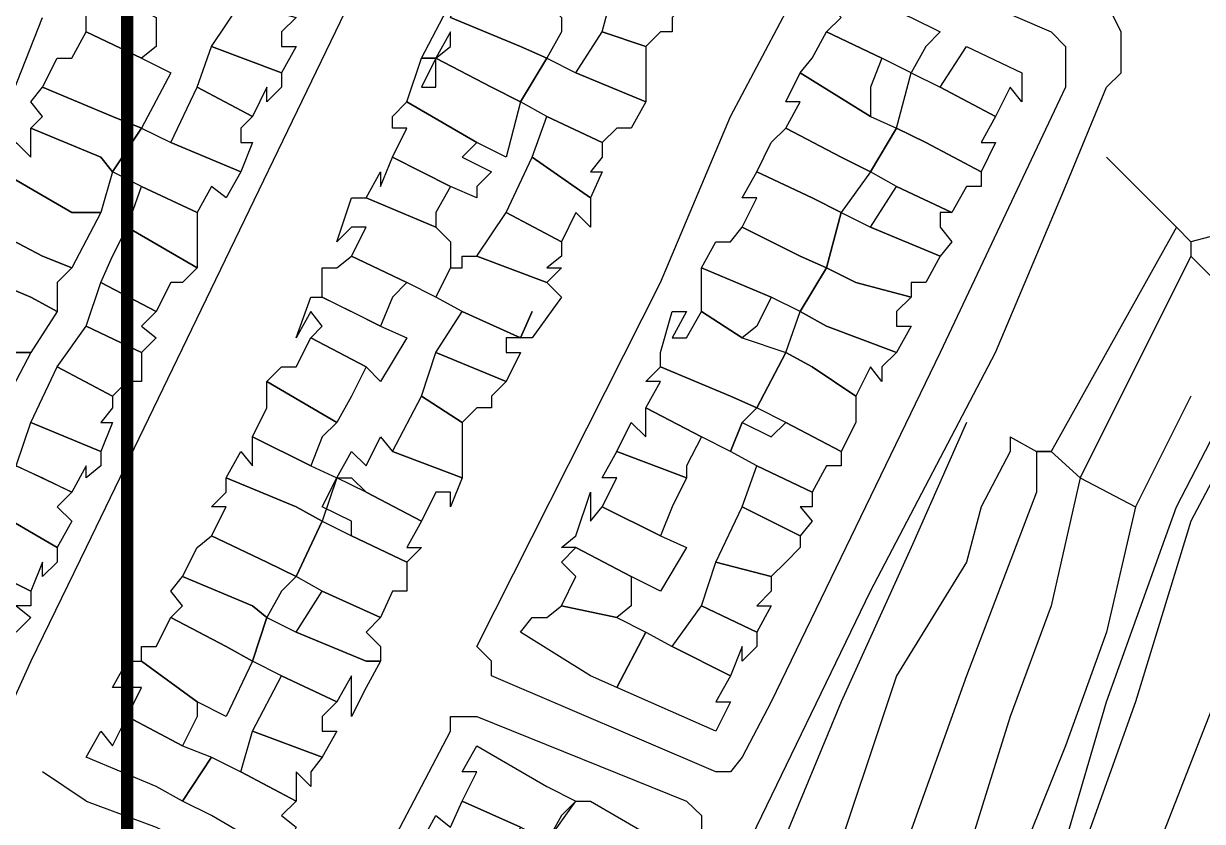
# Model space of a CAD drawing. Header units: millimetres. Extents: x -3588 to 75209, y -3737 to 38254.
# Drawn here: x 18614.7 to 18728.9, y 33146.6 to 33223.9 of the extents above; entities that cross this region are included whole.
import ezdxf

# ---------------------------------------------------------------- set-up
doc = ezdxf.new("R2010")
doc.units = ezdxf.units.MM
doc.layers.add('P', color=253, linetype='Continuous')

msp = doc.modelspace()

# ---------------------------------------------------------------- linework, layer by layer
at = {"layer": 'P', "const_width": 1.2}
msp.add_lwpolyline([(18624.733, 27097.434), (18624.733, 36423.662)], dxfattribs=at)
at = {"layer": 'P'}
for points in [[(18768.414, 33248.765), (18758.812, 33223.079), (18753.451, 33213.765), (18750.906, 33206.995), (18749.498, 33202.754), (18746.681, 33200.21), (18741.32, 33193.44), (18737.367, 33189.199), (18734.534, 33186.671), (18730.581, 33181.021), (18727.765, 33175.66), (18722.403, 33158.152), (18717.042, 33143.189), (18708.848, 33122.864), (18706.032, 33116.094), (18704.607, 33112.141), (18693.885, 33101.131), (18688.524, 33095.77)], [(18656.068, 33246.221), (18620.78, 33173.116), (18615.419, 33162.105), (18611.178, 33152.791), (18609.769, 33149.974), (18608.633, 33148.55), (18607.225, 33148.55), (18605.816, 33148.55), (18602.984, 33149.974), (18595.094, 33152.791), (18590.853, 33155.335), (18585.492, 33158.152), (18588.308, 33163.513), (18590.853, 33170.299), (18595.094, 33178.477), (18601.863, 33192.032), (18604.408, 33197.393), (18609.769, 33206.995), (18611.178, 33210.948), (18616.539, 33224.487)], [(18771.231, 33238.043), (18763.053, 33214.885), (18757.692, 33205.571), (18750.906, 33194.561), (18744.136, 33186.671), (18738.487, 33179.885), (18735.943, 33174.236), (18730.581, 33159.56), (18720.995, 33135.011), (18717.042, 33122.864), (18710.257, 33106.492), (18706.032, 33095.77), (18702.079, 33087.576), (18693.885, 33078.262), (18684.283, 33067.251), (18680.346, 33059.073), (18674.968, 33046.926), (18673.56, 33042.973)], [(18683.162, 33214.885), (18691.068, 33229.849), (18692.476, 33231.273), (18693.885, 33231.273), (18695.293, 33231.273), (18714.209, 33223.079), (18715.618, 33221.671), (18715.618, 33220.535), (18715.618, 33217.718), (18703.487, 33192.032), (18687.115, 33158.152), (18684.283, 33152.791), (18683.162, 33151.383), (18681.754, 33151.383), (18660.021, 33160.697), (18660.021, 33162.105), (18658.597, 33163.513), (18676.393, 33198.802), (18683.162, 33214.885)], [(18666.79, 33223.079), (18665.382, 33220.535), (18662.838, 33221.671), (18656.068, 33224.487), (18657.188, 33227.32), (18658.597, 33227.32), (18660.021, 33228.44), (18665.382, 33225.896), (18666.79, 33224.487), (18666.79, 33223.079)], [(18677.513, 33224.487), (18677.513, 33223.079), (18676.393, 33223.079), (18674.968, 33221.671), (18670.743, 33223.079), (18672.152, 33228.44), (18678.921, 33225.896), (18677.513, 33224.487)], [(18627.549, 33221.671), (18626.141, 33220.535), (18620.78, 33223.079), (18620.78, 33224.487), (18620.78, 33225.896), (18622.188, 33227.32), (18627.549, 33224.487), (18627.549, 33221.671)], [(18620.78, 33055.12), (18623.308, 33053.712), (18626.141, 33053.712), (18636.864, 33061.89), (18656.068, 33074.037), (18670.743, 33083.623), (18681.754, 33092.937), (18695.293, 33105.372), (18700.67, 33112.141), (18703.487, 33116.094), (18708.848, 33128.225), (18715.618, 33144.597), (18719.571, 33158.152), (18724.932, 33173.116), (18726.356, 33177.068), (18730.581, 33185.246), (18734.534, 33190.624), (18739.895, 33197.393), (18746.681, 33202.754), (18750.906, 33210.948), (18757.692, 33227.32)], [(18702.079, 33221.671), (18700.67, 33219.126), (18697.838, 33220.535), (18692.476, 33223.079), (18693.885, 33224.487), (18692.476, 33225.896), (18693.885, 33227.32), (18700.67, 33224.487), (18703.487, 33223.079), (18702.079, 33221.671)], [(18639.696, 33223.079), (18639.696, 33221.671), (18641.105, 33221.671), (18639.696, 33219.126), (18632.911, 33221.671), (18635.743, 33225.896), (18641.105, 33224.487), (18639.696, 33223.079)], [(18656.068, 33224.487), (18662.838, 33221.671), (18665.382, 33220.535), (18662.838, 33216.31), (18660.021, 33217.718), (18654.644, 33220.535), (18656.068, 33221.671), (18656.068, 33223.079), (18654.644, 33220.535), (18653.235, 33220.535), (18656.068, 33225.896), (18656.068, 33224.487)], [(18658.597, 33086.167), (18668.199, 33106.492), (18680.346, 33132.466), (18684.283, 33143.189), (18696.717, 33168.875), (18708.848, 33192.032), (18715.618, 33208.116), (18719.571, 33217.718), (18720.995, 33219.126), (18720.995, 33223.079), (18719.571, 33225.896)], [(18741.32, 33224.487), (18742.728, 33220.535), (18739.895, 33212.357), (18737.367, 33208.116), (18735.943, 33205.571), (18733.126, 33204.163), (18727.765, 33202.754)], [(18626.141, 33220.535), (18628.958, 33219.126), (18626.141, 33213.765), (18623.308, 33214.885), (18616.539, 33217.718), (18617.947, 33220.535), (18619.371, 33220.535), (18620.78, 33223.079), (18626.141, 33220.535)], [(18674.968, 33220.535), (18674.968, 33219.126), (18674.968, 33216.31), (18668.199, 33219.126), (18670.743, 33223.079), (18674.968, 33221.671), (18674.968, 33220.535)], [(18696.717, 33217.718), (18696.717, 33214.885), (18689.932, 33219.126), (18691.068, 33220.535), (18692.476, 33223.079), (18697.838, 33220.535), (18696.717, 33217.718)], [(18639.696, 33217.718), (18638.272, 33216.31), (18638.272, 33217.718), (18636.864, 33214.885), (18631.502, 33217.718), (18632.911, 33221.671), (18639.696, 33219.126), (18639.696, 33217.718)], [(18710.257, 33217.718), (18708.848, 33214.885), (18703.487, 33217.718), (18706.032, 33221.671), (18711.393, 33219.126), (18711.393, 33216.31), (18710.257, 33217.718)], [(18653.235, 33217.718), (18654.644, 33217.718), (18654.644, 33220.535), (18660.021, 33217.718), (18662.838, 33216.31), (18661.429, 33210.948), (18658.597, 33212.357), (18651.827, 33216.31), (18653.235, 33220.535), (18654.644, 33220.535), (18653.235, 33217.718)], [(18668.199, 33219.126), (18674.968, 33216.31), (18673.56, 33213.765), (18672.152, 33213.765), (18670.743, 33212.357), (18665.382, 33214.885), (18662.838, 33216.31), (18665.382, 33220.535), (18668.199, 33219.126)], [(18696.717, 33214.885), (18699.246, 33213.765), (18696.717, 33209.524), (18693.885, 33210.948), (18688.524, 33213.765), (18689.932, 33216.31), (18688.524, 33216.31), (18689.932, 33219.126), (18696.717, 33214.885)], [(18703.487, 33217.718), (18708.848, 33214.885), (18707.44, 33212.357), (18708.848, 33212.357), (18707.44, 33209.524), (18702.079, 33212.357), (18699.246, 33213.765), (18700.67, 33219.126), (18703.487, 33217.718)], [(18623.308, 33214.885), (18626.141, 33213.765), (18623.308, 33209.524), (18622.188, 33210.948), (18615.419, 33213.765), (18616.539, 33214.885), (18615.419, 33216.31), (18616.539, 33217.718), (18623.308, 33214.885)], [(18635.743, 33213.765), (18635.743, 33212.357), (18636.864, 33212.357), (18635.743, 33209.524), (18628.958, 33212.357), (18631.502, 33217.718), (18636.864, 33214.885), (18635.743, 33213.765)], [(18658.597, 33208.116), (18658.597, 33206.995), (18656.068, 33208.116), (18650.419, 33210.948), (18651.827, 33213.765), (18650.419, 33213.765), (18650.419, 33214.885), (18651.827, 33216.31), (18658.597, 33212.357), (18657.188, 33210.948), (18660.021, 33209.524), (18658.597, 33208.116)], [(18670.743, 33210.948), (18669.607, 33209.524), (18670.743, 33209.524), (18669.607, 33206.995), (18663.958, 33210.948), (18665.382, 33214.885), (18670.743, 33212.357), (18670.743, 33210.948)], [(18622.188, 33210.948), (18623.308, 33209.524), (18622.188, 33205.571), (18619.371, 33205.571), (18612.586, 33209.524), (18613.994, 33212.357), (18615.419, 33210.948), (18615.419, 33213.765), (18622.188, 33210.948)], [(18628.958, 33212.357), (18635.743, 33209.524), (18634.319, 33206.995), (18632.911, 33208.116), (18631.502, 33205.571), (18626.141, 33208.116), (18623.308, 33209.524), (18626.141, 33213.765), (18628.958, 33212.357)], [(18693.885, 33210.948), (18696.717, 33209.524), (18693.885, 33205.571), (18691.068, 33206.995), (18685.707, 33209.524), (18687.115, 33212.357), (18688.524, 33213.765), (18693.885, 33210.948)], [(18702.079, 33212.357), (18707.44, 33209.524), (18707.44, 33208.116), (18706.032, 33208.116), (18704.607, 33205.571), (18699.246, 33208.116), (18696.717, 33209.524), (18699.246, 33213.765), (18702.079, 33212.357)], [(18654.644, 33205.571), (18654.644, 33204.163), (18647.874, 33206.995), (18649.282, 33209.524), (18649.282, 33208.116), (18650.419, 33210.948), (18656.068, 33208.116), (18654.644, 33205.571)], [(18669.607, 33205.571), (18669.607, 33204.163), (18668.199, 33205.571), (18666.79, 33202.754), (18661.429, 33205.571), (18663.958, 33210.948), (18669.607, 33206.995), (18669.607, 33205.571)], [(18719.571, 33210.948), (18726.356, 33204.163)], [(18619.371, 33205.571), (18622.188, 33205.571), (18619.371, 33200.21), (18616.539, 33201.346), (18611.178, 33204.163), (18612.586, 33206.995), (18611.178, 33206.995), (18612.586, 33209.524), (18619.371, 33205.571)], [(18689.932, 33201.346), (18684.283, 33204.163), (18685.707, 33206.995), (18684.283, 33206.995), (18685.707, 33209.524), (18691.068, 33206.995), (18693.885, 33205.571), (18692.476, 33200.21), (18689.932, 33201.346)], [(18631.502, 33204.163), (18631.502, 33202.754), (18631.502, 33200.21), (18624.733, 33204.163), (18626.141, 33208.116), (18631.502, 33205.571), (18631.502, 33204.163)], [(18703.487, 33205.571), (18703.487, 33204.163), (18704.607, 33202.754), (18703.487, 33201.346), (18696.717, 33204.163), (18699.246, 33208.116), (18704.607, 33205.571), (18703.487, 33205.571)], [(18647.874, 33206.995), (18654.644, 33204.163), (18656.068, 33202.754), (18656.068, 33200.21), (18654.644, 33197.393), (18651.827, 33198.802), (18646.466, 33201.346), (18647.874, 33204.163), (18646.466, 33204.163), (18645.057, 33202.754), (18646.466, 33206.995), (18647.874, 33206.995)], [(18666.79, 33201.346), (18665.382, 33200.21), (18666.79, 33200.21), (18665.382, 33198.802), (18658.597, 33201.346), (18661.429, 33205.571), (18666.79, 33202.754), (18666.79, 33201.346)], [(18696.717, 33204.163), (18703.487, 33201.346), (18702.079, 33198.802), (18700.67, 33198.802), (18700.67, 33197.393), (18695.293, 33198.802), (18692.476, 33200.21), (18693.885, 33205.571), (18696.717, 33204.163)], [(18617.947, 33198.802), (18617.947, 33195.985), (18615.419, 33197.393), (18608.633, 33200.21), (18609.769, 33202.754), (18609.769, 33201.346), (18611.178, 33204.163), (18616.539, 33201.346), (18619.371, 33200.21), (18617.947, 33198.802)], [(18623.308, 33201.346), (18624.733, 33204.163), (18631.502, 33200.21), (18630.094, 33198.802), (18628.958, 33198.802), (18627.549, 33195.985), (18622.188, 33198.802), (18623.308, 33201.346)], [(18689.932, 33201.346), (18692.476, 33200.21), (18689.932, 33195.985), (18687.115, 33197.393), (18680.346, 33200.21), (18681.754, 33202.754), (18683.162, 33202.754), (18684.283, 33204.163), (18689.932, 33201.346)], [(18726.356, 33204.163), (18714.209, 33182.43)], [(18726.356, 33204.163), (18727.765, 33202.754)], [(18727.765, 33202.754), (18727.765, 33201.346)], [(18650.419, 33197.393), (18649.282, 33194.561), (18643.633, 33197.393), (18643.633, 33200.21), (18645.057, 33200.21), (18646.466, 33201.346), (18651.827, 33198.802), (18650.419, 33197.393)], [(18658.597, 33201.346), (18665.382, 33198.802), (18666.79, 33197.393), (18663.958, 33193.44), (18662.838, 33193.44), (18663.958, 33195.985), (18662.838, 33193.44), (18657.188, 33195.985), (18654.644, 33197.393), (18656.068, 33200.21), (18657.188, 33200.21), (18657.188, 33201.346), (18658.597, 33201.346)], [(18727.765, 33201.346), (18717.042, 33179.885)], [(18727.765, 33201.346), (18734.534, 33194.561)], [(18615.419, 33197.393), (18617.947, 33195.985), (18615.419, 33192.032), (18612.586, 33192.032), (18607.225, 33194.561), (18608.633, 33197.393), (18607.225, 33197.393), (18608.633, 33200.21), (18615.419, 33197.393)], [(18685.707, 33194.561), (18684.283, 33193.44), (18680.346, 33195.985), (18680.346, 33197.393), (18680.346, 33198.802), (18680.346, 33200.21), (18687.115, 33197.393), (18685.707, 33194.561)], [(18699.246, 33195.985), (18699.246, 33194.561), (18700.67, 33194.561), (18699.246, 33192.032), (18692.476, 33194.561), (18689.932, 33195.985), (18692.476, 33200.21), (18695.293, 33198.802), (18700.67, 33197.393), (18699.246, 33195.985)], [(18627.549, 33195.985), (18626.141, 33194.561), (18627.549, 33193.44), (18626.141, 33192.032), (18620.78, 33194.561), (18622.188, 33198.802), (18627.549, 33195.985)], [(18646.466, 33195.985), (18649.282, 33194.561), (18651.827, 33193.44), (18649.282, 33189.199), (18647.874, 33190.624), (18642.513, 33193.44), (18643.633, 33194.561), (18642.513, 33195.985), (18641.105, 33193.44), (18642.513, 33197.393), (18643.633, 33197.393), (18646.466, 33195.985)], [(18661.429, 33193.44), (18661.429, 33192.032), (18662.838, 33192.032), (18661.429, 33189.199), (18654.644, 33192.032), (18657.188, 33195.985), (18662.838, 33193.44), (18661.429, 33193.44)], [(18677.513, 33193.44), (18678.921, 33193.44), (18680.346, 33195.985), (18684.283, 33193.44), (18688.524, 33192.032), (18685.707, 33186.671), (18683.162, 33187.791), (18676.393, 33190.624), (18676.393, 33192.032), (18677.513, 33195.985), (18678.921, 33195.985), (18677.513, 33193.44)], [(18697.838, 33190.624), (18697.838, 33189.199), (18696.717, 33190.624), (18695.293, 33187.791), (18691.068, 33190.624), (18688.524, 33192.032), (18689.932, 33195.985), (18692.476, 33194.561), (18699.246, 33192.032), (18697.838, 33190.624)], [(18613.994, 33192.032), (18615.419, 33192.032), (18612.586, 33186.671), (18611.178, 33187.791), (18604.408, 33190.624), (18605.816, 33193.44), (18607.225, 33194.561), (18612.586, 33192.032), (18613.994, 33192.032)], [(18626.141, 33190.624), (18626.141, 33189.199), (18624.733, 33189.199), (18623.308, 33187.791), (18617.947, 33190.624), (18620.78, 33194.561), (18626.141, 33192.032), (18626.141, 33190.624)], [(18646.466, 33187.791), (18645.057, 33185.246), (18638.272, 33189.199), (18639.696, 33190.624), (18641.105, 33190.624), (18642.513, 33193.44), (18647.874, 33190.624), (18646.466, 33187.791)], [(18660.021, 33187.791), (18660.021, 33186.671), (18658.597, 33186.671), (18657.188, 33185.246), (18653.235, 33187.791), (18654.644, 33192.032), (18661.429, 33189.199), (18660.021, 33187.791)], [(18688.524, 33185.246), (18685.707, 33186.671), (18688.524, 33192.032), (18691.068, 33190.624), (18695.293, 33187.791), (18695.293, 33185.246), (18693.885, 33182.43), (18688.524, 33185.246)], [(18623.308, 33186.671), (18622.188, 33185.246), (18623.308, 33185.246), (18622.188, 33182.43), (18615.419, 33185.246), (18617.947, 33190.624), (18623.308, 33187.791), (18623.308, 33186.671)], [(18684.283, 33185.246), (18683.162, 33182.43), (18680.346, 33183.838), (18674.968, 33186.671), (18676.393, 33189.199), (18674.968, 33189.199), (18676.393, 33190.624), (18683.162, 33187.791), (18685.707, 33186.671), (18684.283, 33185.246)], [(18643.633, 33183.838), (18642.513, 33181.021), (18636.864, 33183.838), (18638.272, 33186.671), (18638.272, 33189.199), (18645.057, 33185.246), (18643.633, 33183.838)], [(18657.188, 33183.838), (18657.188, 33182.43), (18657.188, 33179.885), (18650.419, 33182.43), (18653.235, 33187.791), (18657.188, 33185.246), (18657.188, 33183.838)], [(18727.765, 33187.791), (18722.403, 33177.068)], [(18678.921, 33181.021), (18678.921, 33179.885), (18672.152, 33182.43), (18673.56, 33185.246), (18674.968, 33183.838), (18674.968, 33186.671), (18680.346, 33183.838), (18678.921, 33181.021)], [(18622.188, 33181.021), (18620.78, 33179.885), (18620.78, 33181.021), (18619.371, 33178.477), (18613.994, 33181.021), (18615.419, 33185.246), (18622.188, 33182.43), (18622.188, 33181.021)], [(18693.885, 33181.021), (18692.476, 33181.021), (18691.068, 33178.477), (18685.707, 33181.021), (18683.162, 33182.43), (18684.283, 33185.246), (18687.115, 33183.838), (18688.524, 33185.246), (18693.885, 33182.43), (18693.885, 33181.021)], [(18706.032, 33185.246), (18700.67, 33173.116), (18693.885, 33158.152), (18687.115, 33141.78)], [(18642.513, 33181.021), (18645.057, 33179.885), (18643.633, 33175.66), (18641.105, 33177.068), (18634.319, 33179.885), (18635.743, 33182.43), (18636.864, 33181.021), (18636.864, 33183.838), (18642.513, 33181.021)], [(18650.419, 33182.43), (18657.188, 33179.885), (18656.068, 33177.068), (18656.068, 33178.477), (18654.644, 33178.477), (18653.235, 33175.66), (18647.874, 33178.477), (18645.057, 33179.885), (18646.466, 33182.43), (18647.874, 33181.021), (18649.282, 33183.838), (18650.419, 33182.43)], [(18710.257, 33183.838), (18710.257, 33182.43), (18707.44, 33177.068), (18706.032, 33171.707), (18699.246, 33160.697), (18692.476, 33140.372)], [(18710.257, 33183.838), (18712.801, 33182.43)], [(18677.513, 33177.068), (18676.393, 33174.236), (18670.743, 33177.068), (18672.152, 33179.885), (18670.743, 33179.885), (18672.152, 33182.43), (18678.921, 33179.885), (18677.513, 33177.068)], [(18712.801, 33182.43), (18712.801, 33178.477), (18706.032, 33160.697), (18697.838, 33137.827)], [(18714.209, 33182.43), (18712.801, 33182.43)], [(18712.801, 33182.43), (18714.209, 33182.43)], [(18714.209, 33182.43), (18717.042, 33179.885)], [(18616.539, 33179.885), (18619.371, 33178.477), (18617.947, 33177.068), (18619.371, 33175.66), (18617.947, 33173.116), (18611.178, 33177.068), (18608.633, 33178.477), (18609.769, 33179.885), (18612.586, 33178.477), (18613.994, 33181.021), (18616.539, 33179.885)], [(18691.068, 33177.068), (18689.932, 33177.068), (18691.068, 33175.66), (18689.932, 33174.236), (18684.283, 33177.068), (18685.707, 33181.021), (18691.068, 33178.477), (18691.068, 33177.068)], [(18641.105, 33177.068), (18643.633, 33175.66), (18641.105, 33170.299), (18638.272, 33171.707), (18632.911, 33174.236), (18634.319, 33177.068), (18632.911, 33177.068), (18634.319, 33178.477), (18634.319, 33179.885), (18641.105, 33177.068)], [(18646.466, 33179.885), (18647.874, 33178.477), (18653.235, 33175.66), (18651.827, 33173.116), (18653.235, 33173.116), (18651.827, 33171.707), (18646.466, 33174.236), (18646.466, 33175.66), (18643.633, 33177.068), (18645.057, 33179.885), (18646.466, 33179.885)], [(18717.042, 33179.885), (18714.209, 33167.466), (18710.257, 33156.744), (18703.487, 33135.011)], [(18717.042, 33179.885), (18722.403, 33177.068)], [(18669.607, 33175.66), (18670.743, 33177.068), (18676.393, 33174.236), (18678.921, 33173.116), (18676.393, 33168.875), (18673.56, 33170.299), (18668.199, 33173.116), (18666.79, 33173.116), (18668.199, 33174.236), (18669.607, 33178.477), (18669.607, 33175.66)], [(18617.947, 33171.707), (18616.539, 33170.299), (18616.539, 33171.707), (18615.419, 33168.875), (18609.769, 33171.707), (18611.178, 33177.068), (18617.947, 33173.116), (18617.947, 33171.707)], [(18689.932, 33173.116), (18688.524, 33171.707), (18687.115, 33170.299), (18681.754, 33171.707), (18684.283, 33177.068), (18689.932, 33174.236), (18689.932, 33173.116)], [(18722.403, 33177.068), (18719.571, 33164.922), (18715.618, 33153.911), (18707.44, 33133.586)], [(18643.633, 33168.875), (18641.105, 33170.299), (18643.633, 33175.66), (18646.466, 33174.236), (18651.827, 33171.707), (18651.827, 33168.875), (18650.419, 33168.875), (18649.282, 33166.346), (18643.633, 33168.875)], [(18639.696, 33168.875), (18638.272, 33166.346), (18636.864, 33167.466), (18630.094, 33170.299), (18631.502, 33173.116), (18632.911, 33174.236), (18638.272, 33171.707), (18641.105, 33170.299), (18639.696, 33168.875)], [(18673.56, 33167.466), (18672.152, 33166.346), (18666.79, 33167.466), (18668.199, 33170.299), (18666.79, 33171.707), (18668.199, 33173.116), (18673.56, 33170.299), (18673.56, 33167.466)], [(18615.419, 33167.466), (18613.994, 33167.466), (18615.419, 33166.346), (18613.994, 33164.922), (18607.225, 33167.466), (18609.769, 33171.707), (18615.419, 33168.875), (18615.419, 33167.466)], [(18687.115, 33168.875), (18685.707, 33167.466), (18687.115, 33167.466), (18685.707, 33164.922), (18680.346, 33167.466), (18681.754, 33171.707), (18687.115, 33170.299), (18687.115, 33168.875)], [(18636.864, 33167.466), (18638.272, 33166.346), (18636.864, 33162.105), (18634.319, 33163.513), (18628.958, 33166.346), (18630.094, 33167.466), (18628.958, 33168.875), (18630.094, 33170.299), (18636.864, 33167.466)], [(18649.282, 33162.105), (18647.874, 33162.105), (18641.105, 33164.922), (18643.633, 33168.875), (18649.282, 33166.346), (18647.874, 33164.922), (18649.282, 33163.513), (18649.282, 33162.105)], [(18672.152, 33166.346), (18674.968, 33164.922), (18672.152, 33159.56), (18669.607, 33160.697), (18662.838, 33164.922), (18663.958, 33166.346), (18665.382, 33166.346), (18666.79, 33167.466), (18672.152, 33166.346)], [(18685.707, 33163.513), (18684.283, 33162.105), (18684.283, 33163.513), (18683.162, 33160.697), (18677.513, 33163.513), (18680.346, 33167.466), (18685.707, 33164.922), (18685.707, 33163.513)], [(18634.319, 33163.513), (18636.864, 33162.105), (18634.319, 33156.744), (18631.502, 33158.152), (18626.141, 33162.105), (18626.141, 33163.513), (18627.549, 33163.513), (18628.958, 33166.346), (18634.319, 33163.513)], [(18647.874, 33159.56), (18646.466, 33156.744), (18646.466, 33159.56), (18646.466, 33160.697), (18645.057, 33158.152), (18639.696, 33160.697), (18636.864, 33162.105), (18638.272, 33166.346), (18641.105, 33164.922), (18647.874, 33162.105), (18649.282, 33162.105), (18647.874, 33159.56)], [(18681.754, 33155.335), (18672.152, 33159.56), (18674.968, 33164.922), (18677.513, 33163.513), (18683.162, 33160.697), (18681.754, 33158.152), (18683.162, 33158.152), (18681.754, 33155.335)], [(18631.502, 33156.744), (18630.094, 33153.911), (18624.733, 33156.744), (18626.141, 33159.56), (18624.733, 33159.56), (18623.308, 33159.56), (18624.733, 33162.105), (18626.141, 33162.105), (18631.502, 33158.152), (18631.502, 33156.744)], [(18643.633, 33156.744), (18643.633, 33155.335), (18645.057, 33155.335), (18643.633, 33152.791), (18636.864, 33155.335), (18639.696, 33160.697), (18645.057, 33158.152), (18643.633, 33156.744)], [(18630.094, 33153.911), (18632.911, 33152.791), (18630.094, 33148.55), (18627.549, 33149.974), (18620.78, 33152.791), (18622.188, 33155.335), (18623.308, 33153.911), (18624.733, 33156.744), (18630.094, 33153.911)], [(18620.78, 33082.214), (18623.308, 33087.576), (18630.094, 33101.131), (18642.513, 33125.697), (18650.419, 33144.597), (18656.068, 33155.335), (18656.068, 33156.744), (18657.188, 33156.744), (18658.597, 33156.744), (18678.921, 33148.55), (18680.346, 33147.142), (18680.346, 33144.597), (18670.743, 33124.272), (18663.958, 33112.141), (18653.235, 33089), (18658.597, 33086.167)], [(18643.633, 33152.791), (18642.513, 33151.383), (18642.513, 33149.974), (18641.105, 33151.383), (18641.105, 33148.55), (18635.743, 33151.383), (18636.864, 33155.335), (18643.633, 33152.791)], [(18666.79, 33147.142), (18665.382, 33144.597), (18662.838, 33146.021), (18657.188, 33148.55), (18658.597, 33151.383), (18657.188, 33151.383), (18658.597, 33153.911), (18665.382, 33149.974), (18668.199, 33148.55), (18666.79, 33147.142)], [(18635.743, 33151.383), (18641.105, 33148.55), (18639.696, 33147.142), (18641.105, 33146.021), (18639.696, 33143.189), (18632.911, 33147.142), (18630.094, 33148.55), (18632.911, 33152.791), (18635.743, 33151.383)], [(18620.78, 33148.55), (18616.539, 33151.383)], [(18620.78, 33148.55), (18627.549, 33146.021), (18641.105, 33139.236)], [(18661.429, 33143.189), (18660.021, 33140.372), (18653.235, 33144.597), (18654.644, 33147.142), (18656.068, 33146.021), (18657.188, 33148.55), (18662.838, 33146.021), (18661.429, 33143.189)], [(18674.968, 33143.189), (18673.56, 33140.372), (18668.199, 33143.189), (18665.382, 33144.597), (18668.199, 33148.55), (18669.607, 33148.55), (18676.393, 33144.597), (18674.968, 33141.78), (18674.968, 33143.189)]]:
    msp.add_lwpolyline(points, dxfattribs=at)

doc.saveas('drawing.dxf')
